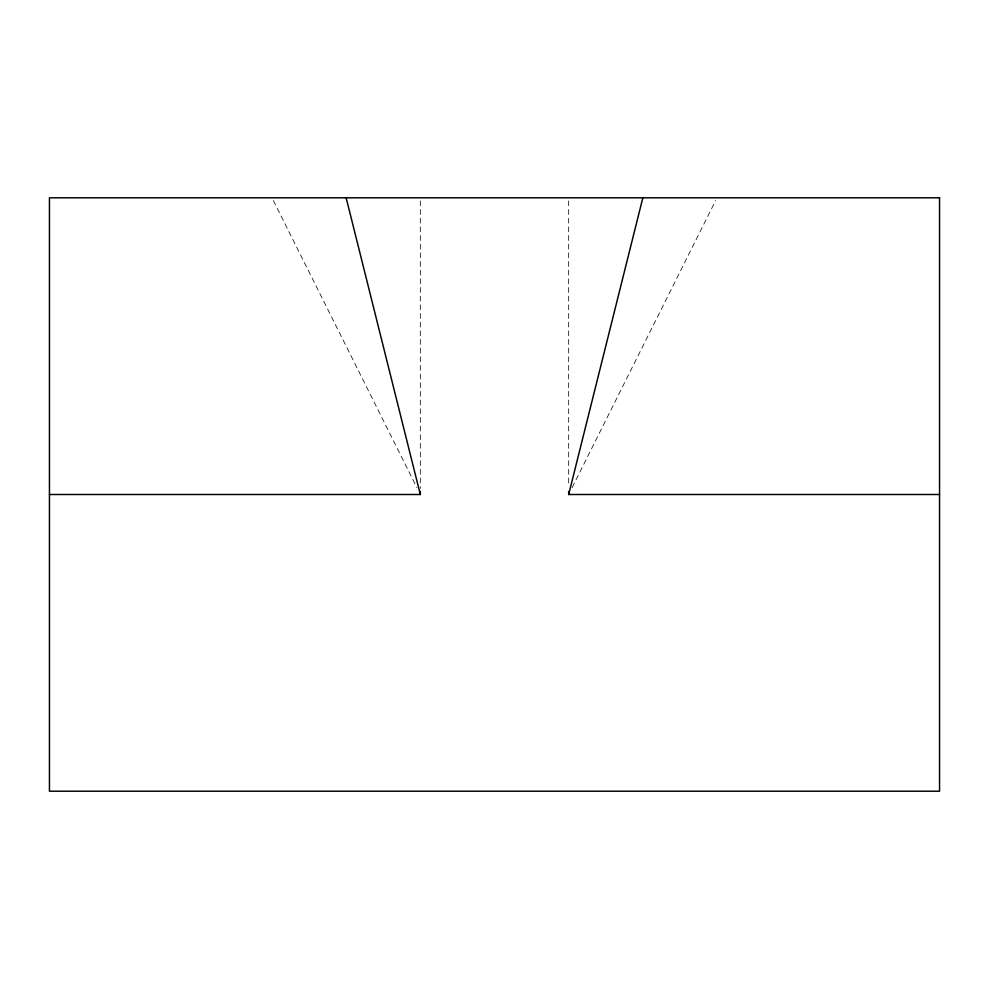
<?xml version="1.0" encoding="UTF-8"?>
<svg xmlns="http://www.w3.org/2000/svg" width="989" height="989" viewBox="0 0 989 989"><rect width="100%" height="100%" fill="white"/><g stroke="black" fill="none" stroke-linecap="round" stroke-linejoin="round"><path stroke-width="0.74" stroke-dasharray="4.95 3.71" d="M572.124 487.602L715.64 200.557M273.36 200.557L416.876 487.602M568.675 200.878L568.675 483.745M420.325 200.878L420.325 488.356"/><path stroke-width="1.48" d="M939.55 494.5L568.675 494.5L642.85 197.8M49.45 494.5L420.325 494.5L420.325 491.422M346.15 197.8L420.325 494.5M568.675 491.422L568.675 494.5M939.55 197.8L49.45 197.8L49.45 791.2L939.55 791.2L939.55 197.8"/></g></svg>
